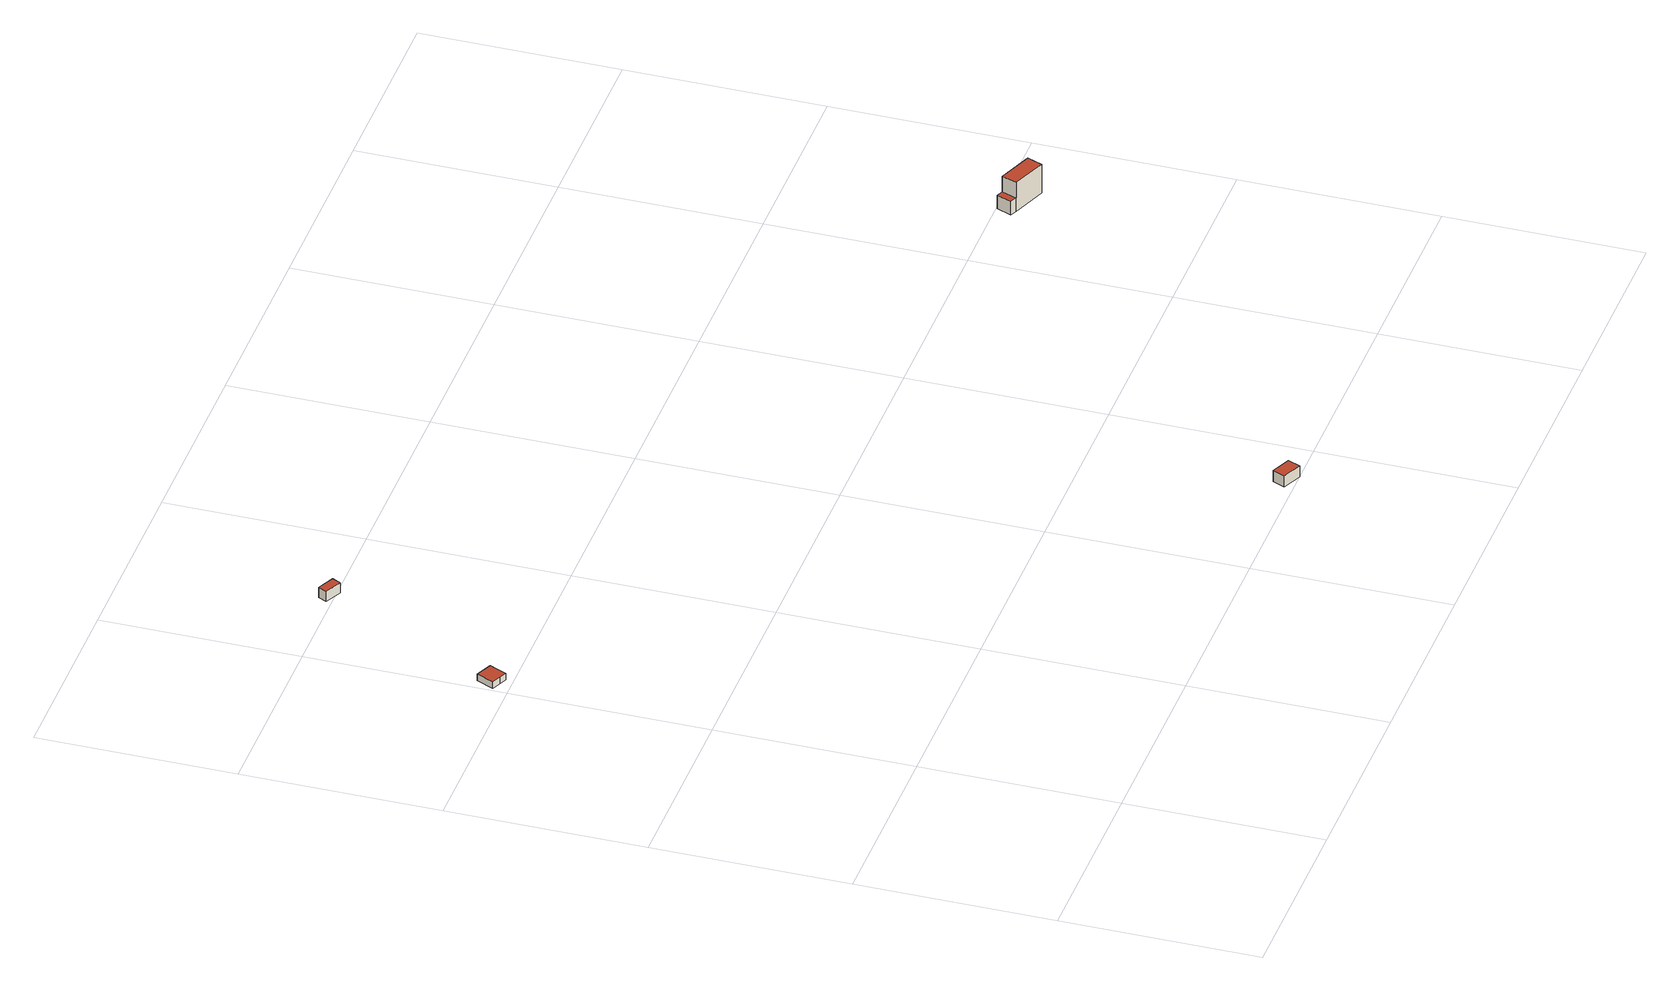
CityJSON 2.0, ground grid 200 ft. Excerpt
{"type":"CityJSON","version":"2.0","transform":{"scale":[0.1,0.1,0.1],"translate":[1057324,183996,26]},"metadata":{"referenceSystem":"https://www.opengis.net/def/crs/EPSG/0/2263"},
"CityObjects":{
"building1":{"type":"Building","attributes":{"name":"Bldg_3511003620","BIN":"4514589"},"geometry":[{"type":"MultiSurface","lod":"2","boundaries":[[[0,1,2,3,4,5]],[[6,7,8,9,10,11]],[[6,11,5,4]],[[7,6,4,3]],[[8,7,3,2]],[[9,8,2,1]],[[10,9,1,0]],[[11,10,0,5]]],"semantics":{"surfaces":[{"type":"GroundSurface"},{"type":"RoofSurface","BIN":"4514589"},{"type":"WallSurface"}],"values":[0,1,2,2,2,2,2,2]}}]},
"building2":{"type":"Building","attributes":{"name":"Bldg_3511010316","BIN":"4000000"},"geometry":[{"type":"MultiSurface","lod":"2","boundaries":[[[12,13,14,15]],[[16,17,18,19]],[[16,19,15,14]],[[17,16,14,13]],[[18,17,13,12]],[[19,18,12,15]]],"semantics":{"surfaces":[{"type":"GroundSurface"},{"type":"RoofSurface","BIN":"4000000"},{"type":"WallSurface"}],"values":[0,1,2,2,2,2]}}]},
"building3":{"type":"Building","attributes":{"name":"Bldg_3511000244","BIN":"4514727"},"geometry":[{"type":"MultiSurface","lod":"2","boundaries":[[[20,21,22,23]],[[24,25,26,27]],[[24,27,23,22]],[[25,24,22,21]],[[26,25,21,20]],[[27,26,20,23]]],"semantics":{"surfaces":[{"type":"GroundSurface"},{"type":"RoofSurface","BIN":"4514727"},{"type":"WallSurface"}],"values":[0,1,2,2,2,2]}}]},
"building4":{"type":"Building","attributes":{"name":"Bldg_3210016529","BIN":"4283974"},"geometry":[{"type":"MultiSurface","lod":"2","boundaries":[[[28,29,30,31]],[[32,33,34,35]],[[36,37,38,39,40,41]],[[34,29,28,35]],[[30,29,41,40]],[[31,30,40,39]],[[28,31,39,38]],[[32,35,38,37]],[[33,32,37,36]],[[34,33,36,41]]],"semantics":{"surfaces":[{"type":"RoofSurface","BIN":"4283974"},{"type":"GroundSurface"},{"type":"WallSurface"}],"values":[0,0,1,2,2,2,2,2,2,2]}}]}
},
"vertices":[
[98,6105,29],[9,6145,29],[89,6321,29],[258,6244,29],[225,6173,29],[178,6069,29],[225,6173,104],[258,6244,104],[89,6321,104],[9,6145,104],[98,6105,104],[178,6069,104],
[1059,7961,36],[888,8043,36],[930,8131,36],[1101,8049,36],[930,8131,153],[888,8043,153],[1059,7961,153],[1101,8049,153],
[5569,3,6],[5369,90,6],[5423,215,6],[5623,128,6],[5423,215,133],[5369,90,133],[5569,3,133],[5623,128,133],
[8930,3956,357],[8870,3802,357],[9225,3664,357],[9285,3817,357],[8860,3983,182],[8800,3830,182],[8870,3802,182],[8930,3956,182],[8800,3830,32],[8860,3983,32],[8930,3956,32],[9285,3817,32],[9225,3664,32],[8870,3802,32]
]}
